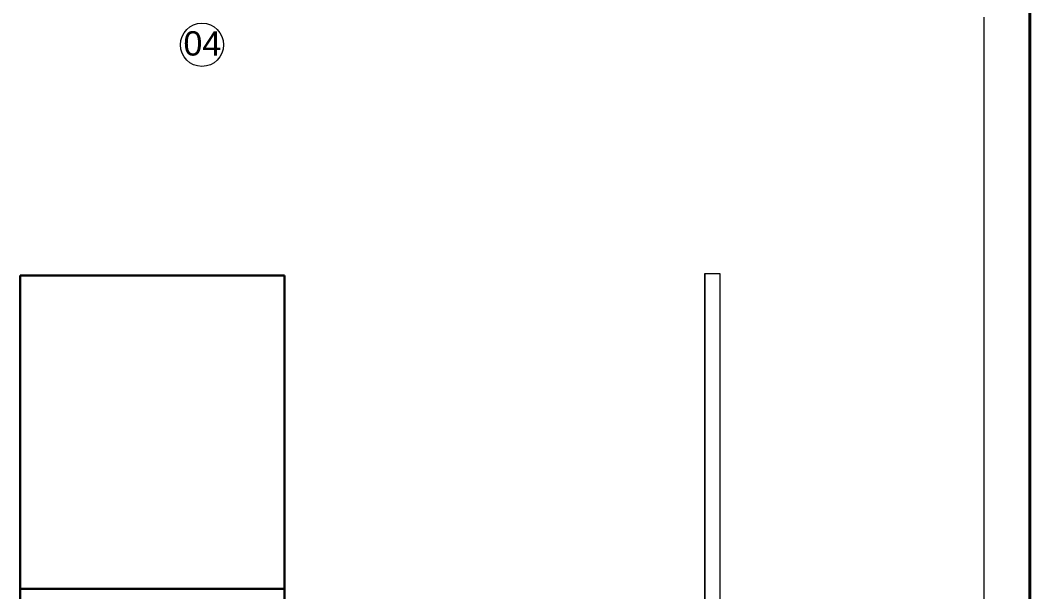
# Model space of a CAD drawing. Header units: millimetres. Extents: x -159872 to 386485, y -250577 to 158966.
# Drawn here: x 156429 to 159752, y 5206 to 7088 of the extents above; entities that cross this region are included whole.
import ezdxf

# ---------------------------------------------------------------- set-up
doc = ezdxf.new("R2010")
doc.units = ezdxf.units.MM
for name, color, linetype, lineweight in [('LDS-equipment-audio visual', 2, 'Continuous', 13), ('LDS-equipment-kitchen equipment', 3, 'Continuous', 13), ('LDS-joinery bar-bar', 2, 'Continuous', 30), ('LDS-struct-extg-doors windows', 7, 'Continuous', 9), ('LDS-struct-extg-walls', 1, 'Continuous', 40), ('LDS-struct-new-partitions', 4, 'Continuous', 35)]:
    doc.layers.add(name, color=color, linetype=linetype, lineweight=lineweight)
doc.styles.add('Swiss 721 Light Extended BT', font='')
doc.styles.get('Swiss 721 Light Extended BT').set_extended_font_data('Swiss 721 Light Extended BT')

# ---------------------------------------------------------------- blocks, each defined once
blk = doc.blocks.new('Group-410')
at = {"layer": 'LDS-equipment-kitchen equipment'}
blk.add_circle((96353.7, 43464.2), 71.2, dxfattribs=at)
at = {"layer": 'LDS-equipment-kitchen equipment', "insert": (96354.9, 43468.2), "char_height": 80, "attachment_point": 5, "rotation": 0.0005, "line_spacing_factor": 0.25, "style": 'Swiss 721 Light Extended BT'}
blk.add_mtext('04', dxfattribs=at)

msp = doc.modelspace()

# ---------------------------------------------------------------- linework, layer by layer
at = {"layer": 'LDS-equipment-audio visual'}
for p, q in [((158682.17046, 6254.01288), (158682.17046, 2832.82)), ((158732.17046, 6254.01288), (158732.17046, 2832.82))]:
    msp.add_line(p, q, dxfattribs=at)
at = {"layer": 'LDS-equipment-audio visual', "lineweight": 18, "flags": 128}
msp.add_lwpolyline([(158682.17046, 6254.01288), (158732.17046, 6254.01288), (158732.17046, 2832.82), (158682.17046, 2832.82)], close=True, dxfattribs=at)
at = {"layer": 'LDS-joinery bar-bar'}
for p, q in [((156428.75505, 6247.01288), (156428.75505, 3242.81287)), ((156428.75505, 6247.01288), (156428.75505, 2835.42646)), ((156428.75505, 6247.01288), (157298.75505, 6247.01288)), ((157298.75505, 6247.01288), (157298.75505, 2825.82)), ((157298.75505, 5215.80664), (156428.75505, 5215.73806))]:
    msp.add_line(p, q, dxfattribs=at)
at = {"layer": 'LDS-struct-extg-doors windows'}
msp.add_line((159752.17046, 7067.75281), (159752.17046, 4862.07508), dxfattribs=at)
at = {"layer": 'LDS-struct-extg-walls'}
msp.add_line((159752.17046, 9419.05329), (159752.17046, 4979.05329), dxfattribs=at)
at = {"layer": 'LDS-struct-new-partitions', "lineweight": 18}
msp.add_line((159602.17046, 2801.58927), (159602.17046, 7097.61711), dxfattribs=at)

# ---------------------------------------------------------------- block references
at = {"layer": 'LDS-equipment-kitchen equipment', "color": 7}
msp.add_blockref('Group-410', (60673.51323, -36457.51522), dxfattribs=at)

doc.saveas('drawing.dxf')
